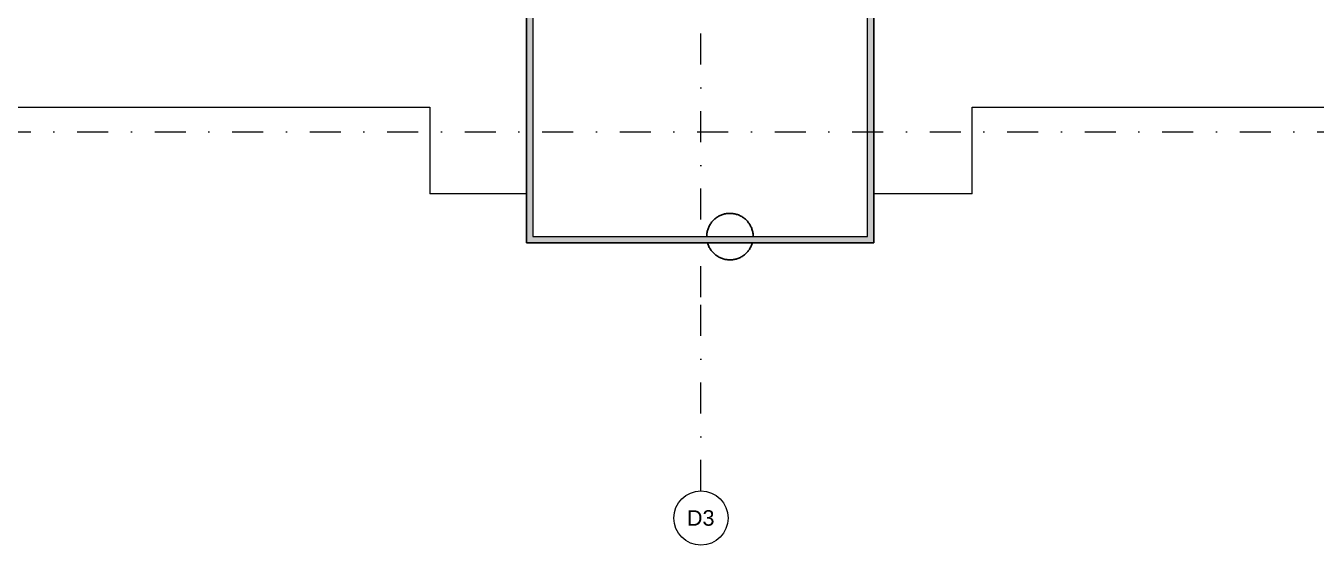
# Model space of a CAD drawing. Header units: millimetres. Extents: x -8379 to 24704, y 54514 to 72403.
# Drawn here: x 3892 to 12218, y 54514 to 57865 of the extents above; entities that cross this region are included whole.
import ezdxf

# ---------------------------------------------------------------- set-up
doc = ezdxf.new("R2010")
doc.units = ezdxf.units.MM
doc.linetypes.add('HA_DashDot_10mm-S3mm', pattern=[500, 200, -150, 0, -150])
for name, color, linetype, lineweight in [('A-FLOR-HRAL-OTLN', 252, 'Continuous', 9), ('A-GENM-____-OTLN', 252, 'Continuous', 9), ('A-ROOF-____-OTLN', 252, 'Continuous', 9), ('S-GRID-____-IDEN', 252, 'Continuous', 9), ('S-GRID-____-OTLN', 252, 'Continuous', 5)]:
    doc.layers.add(name, color=color, linetype=linetype, lineweight=lineweight)
doc.styles.add('Arial', font='arial.ttf', dxfattribs={"height": 100})

# ---------------------------------------------------------------- blocks, each defined once
blk = doc.blocks.new('Top Rail Type - Top Rail_Internal_-1448904-UDL_3NP-D')
at = {"layer": 'A-FLOR-HRAL-OTLN'}
for points in [[(7123.2, 56464.9), (7163.2, 56504.9), (7163.2, 58087.2), (7143.2, 58087.2), (7143.2, 58027.6), (7123.2, 58027.6)], [(9363.2, 56464.9), (9363.2, 58027.6), (9343.2, 58027.6), (9343.2, 58087.2), (9323.2, 58087.2), (9323.2, 56504.9)], [(7123.2, 56464.9), (9363.2, 56464.9), (9323.2, 56504.9), (7163.2, 56504.9)]]:
    blk.add_hatch(color=256, dxfattribs=at).paths.add_polyline_path(points)
for p, q in [((7143.2, 58087.2), (7163.2, 58087.2)), ((7163.2, 58087.2), (7163.2, 56504.9)), ((9323.2, 58087.2), (9343.2, 58087.2)), ((9323.2, 56504.9), (9323.2, 58087.2)), ((7123.2, 56464.9), (7123.2, 58027.6)), ((9363.2, 58027.6), (9363.2, 56464.9)), ((9363.2, 56464.9), (7123.2, 56464.9)), ((7163.2, 56504.9), (9323.2, 56504.9))]:
    blk.add_line(p, q, dxfattribs=at)
blk = doc.blocks.new('Top Rail Type - Top Rail_Internal_-V8-UDL_3NP-D')
at = {"layer": 'A-FLOR-HRAL-OTLN'}
for p, q in [((7163.2, 58087.2), (7143.2, 58087.2)), ((7163.2, 58087.2), (7163.2, 56504.9)), ((9323.2, 58087.2), (9343.2, 58087.2)), ((9323.2, 56504.9), (9323.2, 58087.2)), ((7123.2, 58027.6), (7123.2, 56464.9)), ((9363.2, 56464.9), (9363.2, 58027.6)), ((7123.2, 56464.9), (9363.2, 56464.9)), ((7163.2, 56504.9), (9323.2, 56504.9))]:
    blk.add_line(p, q, dxfattribs=at)
blk = doc.blocks.new('HA_GM_ProductsPlaceholder - LP30 - Venkovní balkonové zábradlí-1609837-UDL_3NP-D')
at = {"layer": 'A-GENM-____-OTLN', "lineweight": 25, "flags": 128}
for points in [[(150, 0), (149.9, 6), (149.5, 12), (148.9, 18), (148.1, 23.9), (147, 29.8), (145.7, 35.7), (144.2, 41.5), (142.4, 47.2), (140.4, 52.8), (138.2, 58.4), (135.7, 63.9), (133, 69.3), (130.2, 74.5), (127.1, 79.7), (123.8, 84.7), (120.3, 89.6), (116.6, 94.3), (112.8, 98.9), (108.7, 103.3), (104.5, 107.6), (100.1, 111.7), (95.6, 115.6), (90.9, 119.3), (86, 122.9), (81, 126.2), (75.9, 129.4), (70.7, 132.3), (65.4, 135), (59.9, 137.5), (54.4, 139.8), (48.7, 141.9), (43, 143.7), (37.2, 145.3), (31.4, 146.7), (25.5, 147.8), (19.6, 148.7), (13.6, 149.4), (7.6, 149.8), (1.6, 150), (-4.4, 149.9), (-10.4, 149.6), (-16.3, 149.1), (-22.3, 148.3), (-28.2, 147.3), (-34.1, 146.1), (-39.9, 144.6), (-45.6, 142.9), (-51.3, 140.9), (-56.9, 138.8), (-62.4, 136.4), (-67.8, 133.8), (-73.1, 131), (-78.3, 127.9), (-83.4, 124.7), (-88.3, 121.3), (-93.1, 117.6), (-97.7, 113.8), (-102.2, 109.8), (-106.5, 105.7), (-110.6, 101.3), (-114.6, 96.8), (-118.4, 92.2), (-121.9, 87.3), (-125.3, 82.4), (-128.5, 77.3), (-131.5, 72.1), (-134.3, 66.8), (-136.9, 61.4), (-139.2, 55.9), (-141.3, 50.2), (-143.2, 44.6), (-144.9, 38.8), (-146.3, 33), (-147.5, 27.1), (-148.5, 21.2), (-149.2, 15.2), (-149.7, 9.2), (-150, 3.2), (-150, 0)], [(-144.5, -40), (-144.2, -41.5), (-142.4, -47.2), (-140.4, -52.8), (-138.2, -58.4), (-135.7, -63.9), (-133, -69.3), (-130.2, -74.5), (-127.1, -79.7), (-123.8, -84.7), (-120.3, -89.6), (-116.6, -94.3), (-112.8, -98.9), (-108.7, -103.3), (-104.5, -107.6), (-100.1, -111.7), (-95.6, -115.6), (-90.9, -119.3), (-86, -122.9), (-81, -126.2), (-75.9, -129.4), (-70.7, -132.3), (-65.4, -135), (-59.9, -137.5), (-54.4, -139.8), (-48.7, -141.9), (-43, -143.7), (-37.2, -145.3), (-31.4, -146.7), (-25.5, -147.8), (-19.6, -148.7), (-13.6, -149.4), (-7.6, -149.8), (-1.6, -150), (4.4, -149.9), (10.4, -149.6), (16.3, -149.1), (22.3, -148.3), (28.2, -147.3), (34.1, -146.1), (39.9, -144.6), (45.6, -142.9), (51.3, -140.9), (56.9, -138.8), (62.4, -136.4), (67.8, -133.8), (73.1, -131), (78.3, -127.9), (83.4, -124.7), (88.3, -121.3), (93.1, -117.6), (97.7, -113.8), (102.2, -109.8), (106.5, -105.7), (110.6, -101.3), (114.6, -96.8), (118.4, -92.2), (121.9, -87.3), (125.3, -82.4), (128.5, -77.3), (131.5, -72.1), (134.3, -66.8), (136.9, -61.4), (139.2, -55.9), (141.3, -50.2), (143.2, -44.6), (144.5, -40)]]:
    blk.add_lwpolyline(points, dxfattribs=at)
blk = doc.blocks.new('Grid - Radius 3_5mm-353793-UDL_3NP-D')
at = {"layer": 'S-GRID-____-IDEN'}
blk.add_circle((0, 0), 3.5, dxfattribs=at)

msp = doc.modelspace()

# ---------------------------------------------------------------- linework, layer by layer
at = {"layer": 'A-ROOF-____-OTLN'}
for p, q in [((2223.2, 57339.9), (6498.2, 57339.9)), ((6498.2, 57339.9), (6498.2, 56779.9)), ((9998.2, 56779.9), (9998.2, 57339.9)), ((9998.2, 57339.9), (14273.2, 57339.9)), ((7123.2, 56779.9), (6498.2, 56779.9)), ((9998.2, 56779.9), (9363.2, 56779.9))]:
    msp.add_line(p, q, dxfattribs=at)
at = {"layer": 'S-GRID-____-OTLN', "linetype": 'HA_DashDot_10mm-S3mm', "lineweight": 9}
for p, q in [((8248.2, 56114.1), (8248.2, 70803)), ((-6778.8, 57179.9), (23103.6, 57179.9)), ((8248.2, 54864.1), (8248.2, 56114.1))]:
    msp.add_line(p, q, dxfattribs=at)

# ---------------------------------------------------------------- block references
at = {"layer": 'A-FLOR-HRAL-OTLN'}
for name in ['Top Rail Type - Top Rail_Internal_-1448904-UDL_3NP-D', 'Top Rail Type - Top Rail_Internal_-V8-UDL_3NP-D']:
    msp.add_blockref(name, (0, 0), dxfattribs=at)
at = {"layer": 'A-GENM-____-OTLN'}
msp.add_blockref('HA_GM_ProductsPlaceholder - LP30 - Venkovní balkonové zábradlí-1609837-UDL_3NP-D', (8435.2, 56504.9), dxfattribs=at)
at = {"layer": 'S-GRID-____-IDEN', "xscale": 49.99999999999998, "yscale": 49.99999999999998, "zscale": 49.99999999999998}
msp.add_blockref('Grid - Radius 3_5mm-353793-UDL_3NP-D', (8248.2, 54689.1), dxfattribs=at)

# ---------------------------------------------------------------- texts
at = {"layer": 'S-GRID-____-IDEN', "lineweight": 5, "insert": (8157.3, 54739.8), "char_height": 100, "width": 220.464, "attachment_point": 1, "style": 'Arial'}
msp.add_mtext('D3', dxfattribs=at)

doc.saveas('drawing.dxf')
